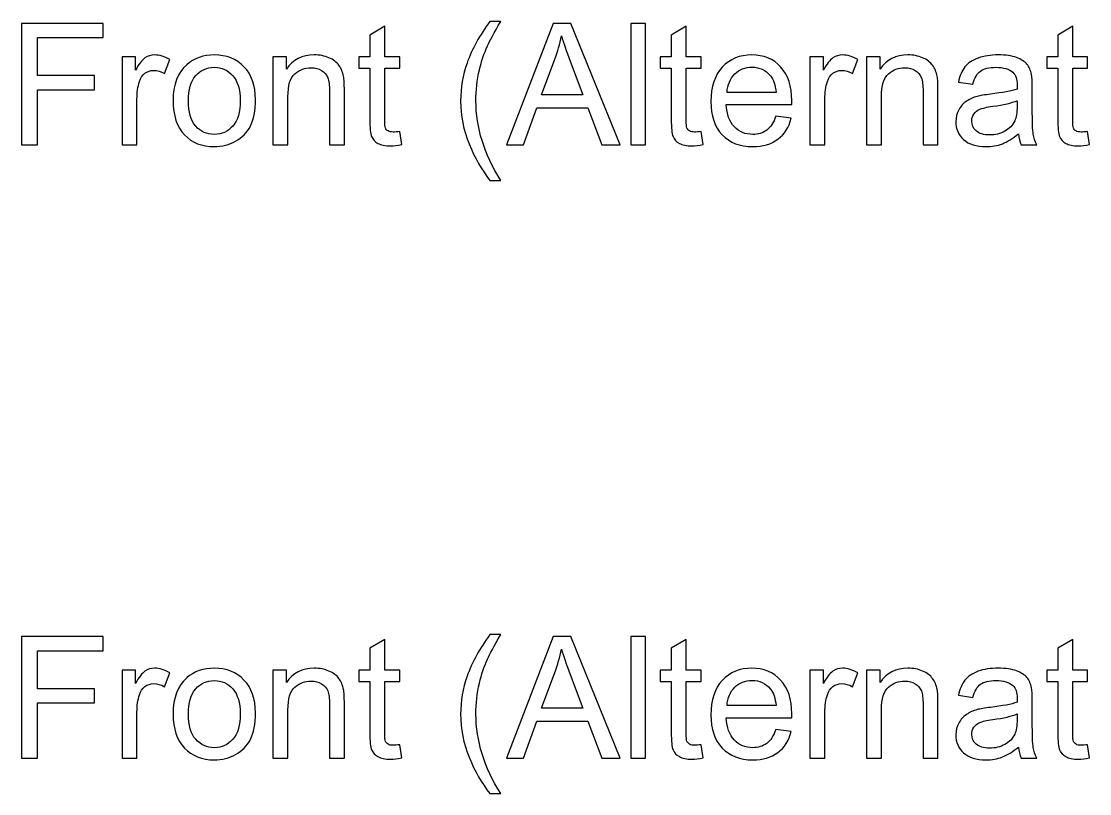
# Model space of a CAD drawing. Header units: millimetres. Extents: x 161 to 1941, y -2211 to 166.
# Drawn here: x 591.6 to 751.6, y -157.1 to -41.4 of the extents above; entities that cross this region are included whole.
import ezdxf

# ---------------------------------------------------------------- set-up
doc = ezdxf.new("R2010")
doc.units = ezdxf.units.MM
doc.header["$MEASUREMENT"] = 0
doc.layers.add('Layer 1', color=7, linetype='Continuous')

msp = doc.modelspace()

# ---------------------------------------------------------------- linework, layer by layer
at = {"layer": 'Layer 1', "color": 250}
for points, knots in [([(661.7965, -65.25), (660.5688, -63.6964), (659.5274, -61.8803), (658.6765, -59.7975), (657.8256, -57.7147), (657.4023, -55.5557), (657.4023, -53.3247), (657.4023, -51.3562), (657.7198, -49.4724), (658.3548, -47.6732), (659.0999, -45.5819), (660.2471, -43.4991), (661.7965, -41.4248), (661.7965, -41.4248), (663.3967, -41.4248), (663.3967, -41.4248), (662.3976, -43.1435), (661.733, -44.3712), (661.4113, -45.1078), (660.9075, -46.2466), (660.5096, -47.4361), (660.2217, -48.6765), (659.8661, -50.2217), (659.6883, -51.7753), (659.6883, -53.3374), (659.6883, -57.3125), (660.9244, -61.2834), (663.3967, -65.25), (663.3967, -65.25), (661.7965, -65.25), (661.7965, -65.25)], [0, 0, 0, 0, 0.1, 0.1, 0.1, 0.2, 0.2, 0.2, 0.3, 0.3, 0.3, 0.4, 0.4, 0.4, 0.5, 0.5, 0.5, 0.6, 0.6, 0.6, 0.7, 0.7, 0.7, 0.8, 0.8, 0.8, 0.9, 0.9, 0.9, 1, 1, 1, 1]), ([(591.5951, -59.916), (591.5951, -59.916), (591.5951, -41.7296), (591.5951, -41.7296), (591.5951, -41.7296), (603.8633, -41.7296), (603.8633, -41.7296), (603.8633, -41.7296), (603.8633, -43.8632), (603.8633, -43.8632), (603.8633, -43.8632), (594.0081, -43.8632), (594.0081, -43.8632), (594.0081, -43.8632), (594.0081, -49.5274), (594.0081, -49.5274), (594.0081, -49.5274), (602.5425, -49.5274), (602.5425, -49.5274), (602.5425, -49.5274), (602.5425, -51.661), (602.5425, -51.661), (602.5425, -51.661), (594.0081, -51.661), (594.0081, -51.661), (594.0081, -51.661), (594.0081, -59.916), (594.0081, -59.916), (594.0081, -59.916), (591.5951, -59.916), (591.5951, -59.916)], [0, 0, 0, 0, 0.1, 0.1, 0.1, 0.2, 0.2, 0.2, 0.3, 0.3, 0.3, 0.4, 0.4, 0.4, 0.5, 0.5, 0.5, 0.6, 0.6, 0.6, 0.7, 0.7, 0.7, 0.8, 0.8, 0.8, 0.9, 0.9, 0.9, 1, 1, 1, 1]), ([(648.2667, -57.9221), (648.2667, -57.9221), (648.5715, -59.8948), (648.5715, -59.8948), (647.945, -60.0261), (647.3819, -60.0938), (646.8909, -60.0938), (646.0823, -60.0938), (645.4558, -59.9668), (645.007, -59.7086), (644.5625, -59.4503), (644.2493, -59.1159), (644.0672, -58.6968), (643.8852, -58.2777), (643.7963, -57.3972), (643.7963, -56.0552), (643.7963, -56.0552), (643.7963, -48.4606), (643.7963, -48.4606), (643.7963, -48.4606), (642.1453, -48.4606), (642.1453, -48.4606), (642.1453, -48.4606), (642.1453, -46.7334), (642.1453, -46.7334), (642.1453, -46.7334), (643.7963, -46.7334), (643.7963, -46.7334), (643.7963, -46.7334), (643.7963, -43.4737), (643.7963, -43.4737), (643.7963, -43.4737), (646.0315, -42.1318), (646.0315, -42.1318), (646.0315, -42.1318), (646.0315, -46.7334), (646.0315, -46.7334), (646.0315, -46.7334), (648.2667, -46.7334), (648.2667, -46.7334), (648.2667, -46.7334), (648.2667, -48.4606), (648.2667, -48.4606), (648.2667, -48.4606), (646.0315, -48.4606), (646.0315, -48.4606), (646.0315, -48.4606), (646.0315, -56.1822), (646.0315, -56.1822), (646.0315, -56.8214), (646.0696, -57.2321), (646.15, -57.4141), (646.2262, -57.5961), (646.3532, -57.7401), (646.531, -57.8501), (646.7088, -57.956), (646.9628, -58.011), (647.293, -58.011), (647.5386, -58.011), (647.8645, -57.9814), (648.2667, -57.9221)], [0, 0, 0, 0, 0.05, 0.05, 0.05, 0.1, 0.1, 0.1, 0.15, 0.15, 0.15, 0.2, 0.2, 0.2, 0.25, 0.25, 0.25, 0.3, 0.3, 0.3, 0.35, 0.35, 0.35, 0.4, 0.4, 0.4, 0.45, 0.45, 0.45, 0.5, 0.5, 0.5, 0.55, 0.55, 0.55, 0.6, 0.6, 0.6, 0.65, 0.65, 0.65, 0.7, 0.7, 0.7, 0.75, 0.75, 0.75, 0.8, 0.8, 0.8, 0.85, 0.85, 0.85, 0.9, 0.9, 0.9, 0.95, 0.95, 0.95, 1, 1, 1, 1]), ([(664.273, -59.916), (664.273, -59.916), (671.2495, -41.7296), (671.2495, -41.7296), (671.2495, -41.7296), (673.8954, -41.7296), (673.8954, -41.7296), (673.8954, -41.7296), (681.3037, -59.916), (681.3037, -59.916), (681.3037, -59.916), (678.5605, -59.916), (678.5605, -59.916), (678.5605, -59.916), (676.4565, -54.4042), (676.4565, -54.4042), (676.4565, -54.4042), (668.7984, -54.4042), (668.7984, -54.4042), (668.7984, -54.4042), (666.8257, -59.916), (666.8257, -59.916), (666.8257, -59.916), (664.273, -59.916), (664.273, -59.916)], [0, 0, 0, 0, 0.125, 0.125, 0.125, 0.25, 0.25, 0.25, 0.375, 0.375, 0.375, 0.5, 0.5, 0.5, 0.625, 0.625, 0.625, 0.75, 0.75, 0.75, 0.875, 0.875, 0.875, 1, 1, 1, 1]), ([(682.8785, -59.916), (682.8785, -59.916), (682.8785, -41.7296), (682.8785, -41.7296), (682.8785, -41.7296), (685.1137, -41.7296), (685.1137, -41.7296), (685.1137, -41.7296), (685.1137, -59.916), (685.1137, -59.916), (685.1137, -59.916), (682.8785, -59.916), (682.8785, -59.916)], [0, 0, 0, 0, 0.25, 0.25, 0.25, 0.5, 0.5, 0.5, 0.75, 0.75, 0.75, 1, 1, 1, 1]), ([(693.4237, -57.9221), (693.4237, -57.9221), (693.7285, -59.8948), (693.7285, -59.8948), (693.102, -60.0261), (692.5389, -60.0938), (692.0479, -60.0938), (691.2393, -60.0938), (690.6128, -59.9668), (690.164, -59.7086), (689.7195, -59.4503), (689.4063, -59.1159), (689.2242, -58.6968), (689.0422, -58.2777), (688.9533, -57.3972), (688.9533, -56.0552), (688.9533, -56.0552), (688.9533, -48.4606), (688.9533, -48.4606), (688.9533, -48.4606), (687.3023, -48.4606), (687.3023, -48.4606), (687.3023, -48.4606), (687.3023, -46.7334), (687.3023, -46.7334), (687.3023, -46.7334), (688.9533, -46.7334), (688.9533, -46.7334), (688.9533, -46.7334), (688.9533, -43.4737), (688.9533, -43.4737), (688.9533, -43.4737), (691.1885, -42.1318), (691.1885, -42.1318), (691.1885, -42.1318), (691.1885, -46.7334), (691.1885, -46.7334), (691.1885, -46.7334), (693.4237, -46.7334), (693.4237, -46.7334), (693.4237, -46.7334), (693.4237, -48.4606), (693.4237, -48.4606), (693.4237, -48.4606), (691.1885, -48.4606), (691.1885, -48.4606), (691.1885, -48.4606), (691.1885, -56.1822), (691.1885, -56.1822), (691.1885, -56.8214), (691.2266, -57.2321), (691.307, -57.4141), (691.3832, -57.5961), (691.5102, -57.7401), (691.688, -57.8501), (691.8658, -57.956), (692.1198, -58.011), (692.45, -58.011), (692.6956, -58.011), (693.0215, -57.9814), (693.4237, -57.9221)], [0, 0, 0, 0, 0.05, 0.05, 0.05, 0.1, 0.1, 0.1, 0.15, 0.15, 0.15, 0.2, 0.2, 0.2, 0.25, 0.25, 0.25, 0.3, 0.3, 0.3, 0.35, 0.35, 0.35, 0.4, 0.4, 0.4, 0.45, 0.45, 0.45, 0.5, 0.5, 0.5, 0.55, 0.55, 0.55, 0.6, 0.6, 0.6, 0.65, 0.65, 0.65, 0.7, 0.7, 0.7, 0.75, 0.75, 0.75, 0.8, 0.8, 0.8, 0.85, 0.85, 0.85, 0.9, 0.9, 0.9, 0.95, 0.95, 0.95, 1, 1, 1, 1]), ([(751.3187, -57.9221), (751.3187, -57.9221), (751.6235, -59.8948), (751.6235, -59.8948), (750.997, -60.0261), (750.4339, -60.0938), (749.9429, -60.0938), (749.1343, -60.0938), (748.5078, -59.9668), (748.059, -59.7086), (747.6145, -59.4503), (747.3013, -59.1159), (747.1192, -58.6968), (746.9372, -58.2777), (746.8483, -57.3972), (746.8483, -56.0552), (746.8483, -56.0552), (746.8483, -48.4606), (746.8483, -48.4606), (746.8483, -48.4606), (745.1973, -48.4606), (745.1973, -48.4606), (745.1973, -48.4606), (745.1973, -46.7334), (745.1973, -46.7334), (745.1973, -46.7334), (746.8483, -46.7334), (746.8483, -46.7334), (746.8483, -46.7334), (746.8483, -43.4737), (746.8483, -43.4737), (746.8483, -43.4737), (749.0835, -42.1318), (749.0835, -42.1318), (749.0835, -42.1318), (749.0835, -46.7334), (749.0835, -46.7334), (749.0835, -46.7334), (751.3187, -46.7334), (751.3187, -46.7334), (751.3187, -46.7334), (751.3187, -48.4606), (751.3187, -48.4606), (751.3187, -48.4606), (749.0835, -48.4606), (749.0835, -48.4606), (749.0835, -48.4606), (749.0835, -56.1822), (749.0835, -56.1822), (749.0835, -56.8214), (749.1216, -57.2321), (749.202, -57.4141), (749.2782, -57.5961), (749.4052, -57.7401), (749.583, -57.8501), (749.7608, -57.956), (750.0148, -58.011), (750.345, -58.011), (750.5906, -58.011), (750.9165, -57.9814), (751.3187, -57.9221)], [0, 0, 0, 0, 0.05, 0.05, 0.05, 0.1, 0.1, 0.1, 0.15, 0.15, 0.15, 0.2, 0.2, 0.2, 0.25, 0.25, 0.25, 0.3, 0.3, 0.3, 0.35, 0.35, 0.35, 0.4, 0.4, 0.4, 0.45, 0.45, 0.45, 0.5, 0.5, 0.5, 0.55, 0.55, 0.55, 0.6, 0.6, 0.6, 0.65, 0.65, 0.65, 0.7, 0.7, 0.7, 0.75, 0.75, 0.75, 0.8, 0.8, 0.8, 0.85, 0.85, 0.85, 0.9, 0.9, 0.9, 0.95, 0.95, 0.95, 1, 1, 1, 1]), ([(669.5054, -52.4484), (669.5054, -52.4484), (675.703, -52.4484), (675.703, -52.4484), (675.703, -52.4484), (673.8065, -47.4065), (673.8065, -47.4065), (673.235, -45.874), (672.8032, -44.6083), (672.5026, -43.6092), (672.2528, -44.7945), (671.9184, -45.9587), (671.4993, -47.1102), (671.4993, -47.1102), (669.5054, -52.4484), (669.5054, -52.4484)], [0, 0, 0, 0, 0.2, 0.2, 0.2, 0.4, 0.4, 0.4, 0.6, 0.6, 0.6, 0.8, 0.8, 0.8, 1, 1, 1, 1]), ([(606.6785, -59.916), (606.6785, -59.916), (606.6785, -46.7334), (606.6785, -46.7334), (606.6785, -46.7334), (608.6851, -46.7334), (608.6851, -46.7334), (608.6851, -46.7334), (608.6851, -48.7527), (608.6851, -48.7527), (609.1973, -47.8171), (609.6715, -47.1991), (610.1075, -46.9027), (610.5435, -46.6022), (611.0219, -46.454), (611.5426, -46.454), (612.2961, -46.454), (613.0624, -46.6911), (613.8413, -47.161), (613.8413, -47.161), (613.0454, -49.2226), (613.0454, -49.2226), (612.5036, -48.9178), (611.9617, -48.7654), (611.4198, -48.7654), (610.933, -48.7654), (610.497, -48.9136), (610.1117, -49.2057), (609.7265, -49.4978), (609.4513, -49.9042), (609.2862, -50.4249), (609.0365, -51.2165), (608.9137, -52.0843), (608.9137, -53.0284), (608.9137, -53.0284), (608.9137, -59.916), (608.9137, -59.916), (608.9137, -59.916), (606.6785, -59.916), (606.6785, -59.916)], [0, 0, 0, 0, 0.07692308, 0.07692308, 0.07692308, 0.15384615, 0.15384615, 0.15384615, 0.23076923, 0.23076923, 0.23076923, 0.30769231, 0.30769231, 0.30769231, 0.38461538, 0.38461538, 0.38461538, 0.46153846, 0.46153846, 0.46153846, 0.53846154, 0.53846154, 0.53846154, 0.61538462, 0.61538462, 0.61538462, 0.69230769, 0.69230769, 0.69230769, 0.76923077, 0.76923077, 0.76923077, 0.84615385, 0.84615385, 0.84615385, 0.92307692, 0.92307692, 0.92307692, 1, 1, 1, 1]), ([(614.3239, -53.3247), (614.3239, -50.8905), (615.0012, -49.0871), (616.3601, -47.9145), (617.4904, -46.9408), (618.8747, -46.454), (620.5046, -46.454), (622.3122, -46.454), (623.7939, -47.0467), (624.9453, -48.232), (626.0926, -49.4131), (626.6683, -51.0514), (626.6683, -53.1384), (626.6683, -54.8318), (626.4143, -56.161), (625.9063, -57.1305), (625.3983, -58.0999), (624.6575, -58.8534), (623.6838, -59.3911), (622.7144, -59.9287), (621.6518, -60.1954), (620.5046, -60.1954), (618.6588, -60.1954), (617.1687, -59.607), (616.0299, -58.4259), (614.8912, -57.2448), (614.3239, -55.543), (614.3239, -53.3247)], [0, 0, 0, 0, 0.11111111, 0.11111111, 0.11111111, 0.22222222, 0.22222222, 0.22222222, 0.33333333, 0.33333333, 0.33333333, 0.44444444, 0.44444444, 0.44444444, 0.55555556, 0.55555556, 0.55555556, 0.66666667, 0.66666667, 0.66666667, 0.77777778, 0.77777778, 0.77777778, 0.88888889, 0.88888889, 0.88888889, 1, 1, 1, 1]), ([(629.2887, -59.916), (629.2887, -59.916), (629.2887, -46.7334), (629.2887, -46.7334), (629.2887, -46.7334), (631.2953, -46.7334), (631.2953, -46.7334), (631.2953, -46.7334), (631.2953, -48.6045), (631.2953, -48.6045), (632.2605, -47.1694), (633.6575, -46.454), (635.4821, -46.454), (636.2779, -46.454), (637.0061, -46.5979), (637.6707, -46.8816), (638.3353, -47.1652), (638.8349, -47.542), (639.1651, -48.0034), (639.4953, -48.4648), (639.7281, -49.0152), (639.8593, -49.6502), (639.9398, -50.065), (639.9821, -50.7889), (639.9821, -51.8219), (639.9821, -51.8219), (639.9821, -59.916), (639.9821, -59.916), (639.9821, -59.916), (637.7469, -59.916), (637.7469, -59.916), (637.7469, -59.916), (637.7469, -51.9065), (637.7469, -51.9065), (637.7469, -50.9964), (637.6622, -50.3148), (637.4887, -49.8661), (637.3151, -49.4173), (637.0061, -49.0575), (636.5658, -48.7866), (636.1255, -48.5199), (635.6048, -48.3844), (635.0122, -48.3844), (634.0639, -48.3844), (633.2469, -48.685), (632.5568, -49.2903), (631.8668, -49.8915), (631.5239, -51.0387), (631.5239, -52.7236), (631.5239, -52.7236), (631.5239, -59.916), (631.5239, -59.916), (631.5239, -59.916), (629.2887, -59.916), (629.2887, -59.916)], [0, 0, 0, 0, 0.05555556, 0.05555556, 0.05555556, 0.11111111, 0.11111111, 0.11111111, 0.16666667, 0.16666667, 0.16666667, 0.22222222, 0.22222222, 0.22222222, 0.27777778, 0.27777778, 0.27777778, 0.33333333, 0.33333333, 0.33333333, 0.38888889, 0.38888889, 0.38888889, 0.44444444, 0.44444444, 0.44444444, 0.5, 0.5, 0.5, 0.55555556, 0.55555556, 0.55555556, 0.61111111, 0.61111111, 0.61111111, 0.66666667, 0.66666667, 0.66666667, 0.72222222, 0.72222222, 0.72222222, 0.77777778, 0.77777778, 0.77777778, 0.83333333, 0.83333333, 0.83333333, 0.88888889, 0.88888889, 0.88888889, 0.94444444, 0.94444444, 0.94444444, 1, 1, 1, 1]), ([(704.6209, -55.6488), (704.6209, -55.6488), (706.9323, -55.9536), (706.9323, -55.9536), (706.5725, -57.2956), (705.8994, -58.3412), (704.9172, -59.082), (703.9351, -59.8229), (702.682, -60.1954), (701.1538, -60.1954), (699.2319, -60.1954), (697.7079, -59.6027), (696.5818, -58.4174), (695.4557, -57.2363), (694.8927, -55.5726), (694.8927, -53.4348), (694.8927, -51.225), (695.46, -49.5062), (696.5987, -48.287), (697.7375, -47.0636), (699.2149, -46.454), (701.031, -46.454), (702.7879, -46.454), (704.223, -47.0509), (705.3363, -48.2489), (706.4497, -49.447), (707.0085, -51.1318), (707.0085, -53.3035), (707.0085, -53.4348), (707.0043, -53.6337), (706.9958, -53.8962), (706.9958, -53.8962), (697.1787, -53.8962), (697.1787, -53.8962), (697.2634, -55.3398), (697.6698, -56.4489), (698.4064, -57.2151), (699.1387, -57.9814), (700.0574, -58.3666), (701.1538, -58.3666), (701.9708, -58.3666), (702.6693, -58.1507), (703.2451, -57.7189), (703.825, -57.2871), (704.2822, -56.5971), (704.6209, -55.6488)], [0, 0, 0, 0, 0.06666667, 0.06666667, 0.06666667, 0.13333333, 0.13333333, 0.13333333, 0.2, 0.2, 0.2, 0.26666667, 0.26666667, 0.26666667, 0.33333333, 0.33333333, 0.33333333, 0.4, 0.4, 0.4, 0.46666667, 0.46666667, 0.46666667, 0.53333333, 0.53333333, 0.53333333, 0.6, 0.6, 0.6, 0.66666667, 0.66666667, 0.66666667, 0.73333333, 0.73333333, 0.73333333, 0.8, 0.8, 0.8, 0.86666667, 0.86666667, 0.86666667, 0.93333333, 0.93333333, 0.93333333, 1, 1, 1, 1]), ([(709.7305, -59.916), (709.7305, -59.916), (709.7305, -46.7334), (709.7305, -46.7334), (709.7305, -46.7334), (711.7371, -46.7334), (711.7371, -46.7334), (711.7371, -46.7334), (711.7371, -48.7527), (711.7371, -48.7527), (712.2493, -47.8171), (712.7235, -47.1991), (713.1595, -46.9027), (713.5955, -46.6022), (714.0739, -46.454), (714.5946, -46.454), (715.3481, -46.454), (716.1144, -46.6911), (716.8933, -47.161), (716.8933, -47.161), (716.0974, -49.2226), (716.0974, -49.2226), (715.5556, -48.9178), (715.0137, -48.7654), (714.4718, -48.7654), (713.985, -48.7654), (713.549, -48.9136), (713.1637, -49.2057), (712.7785, -49.4978), (712.5033, -49.9042), (712.3382, -50.4249), (712.0885, -51.2165), (711.9657, -52.0843), (711.9657, -53.0284), (711.9657, -53.0284), (711.9657, -59.916), (711.9657, -59.916), (711.9657, -59.916), (709.7305, -59.916), (709.7305, -59.916)], [0, 0, 0, 0, 0.07692308, 0.07692308, 0.07692308, 0.15384615, 0.15384615, 0.15384615, 0.23076923, 0.23076923, 0.23076923, 0.30769231, 0.30769231, 0.30769231, 0.38461538, 0.38461538, 0.38461538, 0.46153846, 0.46153846, 0.46153846, 0.53846154, 0.53846154, 0.53846154, 0.61538462, 0.61538462, 0.61538462, 0.69230769, 0.69230769, 0.69230769, 0.76923077, 0.76923077, 0.76923077, 0.84615385, 0.84615385, 0.84615385, 0.92307692, 0.92307692, 0.92307692, 1, 1, 1, 1]), ([(718.2141, -59.916), (718.2141, -59.916), (718.2141, -46.7334), (718.2141, -46.7334), (718.2141, -46.7334), (720.2207, -46.7334), (720.2207, -46.7334), (720.2207, -46.7334), (720.2207, -48.6045), (720.2207, -48.6045), (721.1859, -47.1694), (722.5829, -46.454), (724.4075, -46.454), (725.2033, -46.454), (725.9315, -46.5979), (726.5961, -46.8816), (727.2607, -47.1652), (727.7603, -47.542), (728.0905, -48.0034), (728.4207, -48.4648), (728.6535, -49.0152), (728.7847, -49.6502), (728.8652, -50.065), (728.9075, -50.7889), (728.9075, -51.8219), (728.9075, -51.8219), (728.9075, -59.916), (728.9075, -59.916), (728.9075, -59.916), (726.6723, -59.916), (726.6723, -59.916), (726.6723, -59.916), (726.6723, -51.9065), (726.6723, -51.9065), (726.6723, -50.9964), (726.5876, -50.3148), (726.4141, -49.8661), (726.2405, -49.4173), (725.9315, -49.0575), (725.4912, -48.7866), (725.0509, -48.5199), (724.5302, -48.3844), (723.9376, -48.3844), (722.9893, -48.3844), (722.1723, -48.685), (721.4822, -49.2903), (720.7922, -49.8915), (720.4493, -51.0387), (720.4493, -52.7236), (720.4493, -52.7236), (720.4493, -59.916), (720.4493, -59.916), (720.4493, -59.916), (718.2141, -59.916), (718.2141, -59.916)], [0, 0, 0, 0, 0.05555556, 0.05555556, 0.05555556, 0.11111111, 0.11111111, 0.11111111, 0.16666667, 0.16666667, 0.16666667, 0.22222222, 0.22222222, 0.22222222, 0.27777778, 0.27777778, 0.27777778, 0.33333333, 0.33333333, 0.33333333, 0.38888889, 0.38888889, 0.38888889, 0.44444444, 0.44444444, 0.44444444, 0.5, 0.5, 0.5, 0.55555556, 0.55555556, 0.55555556, 0.61111111, 0.61111111, 0.61111111, 0.66666667, 0.66666667, 0.66666667, 0.72222222, 0.72222222, 0.72222222, 0.77777778, 0.77777778, 0.77777778, 0.83333333, 0.83333333, 0.83333333, 0.88888889, 0.88888889, 0.88888889, 0.94444444, 0.94444444, 0.94444444, 1, 1, 1, 1]), ([(740.9513, -58.265), (740.1216, -58.972), (739.3215, -59.4673), (738.5552, -59.7594), (737.789, -60.0515), (736.9677, -60.1954), (736.0872, -60.1954), (734.6394, -60.1954), (733.526, -59.844), (732.7471, -59.1371), (731.9682, -58.4343), (731.5787, -57.5326), (731.5787, -56.4362), (731.5787, -55.7927), (731.7269, -55.2043), (732.019, -54.6709), (732.3153, -54.1375), (732.7005, -53.7142), (733.1747, -53.3924), (733.653, -53.0707), (734.1864, -52.8252), (734.7833, -52.6601), (735.2236, -52.5458), (735.8882, -52.4357), (736.773, -52.3256), (738.5764, -52.114), (739.9099, -51.8557), (740.7608, -51.5594), (740.7693, -51.2546), (740.7735, -51.0599), (740.7735, -50.9794), (740.7735, -50.0735), (740.5618, -49.4343), (740.1385, -49.0617), (739.567, -48.558), (738.7161, -48.3082), (737.59, -48.3082), (736.5359, -48.3082), (735.757, -48.4945), (735.2575, -48.8628), (734.7537, -49.2311), (734.3854, -49.883), (734.1441, -50.8228), (734.1441, -50.8228), (731.9597, -50.518), (731.9597, -50.518), (732.1587, -49.5824), (732.4846, -48.8247), (732.9418, -48.2489), (733.399, -47.6732), (734.0594, -47.2329), (734.923, -46.9197), (735.7824, -46.6106), (736.7857, -46.454), (737.9202, -46.454), (739.0463, -46.454), (739.9649, -46.5852), (740.6719, -46.8519), (741.3746, -47.1186), (741.8953, -47.4488), (742.2255, -47.851), (742.5557, -48.2532), (742.7886, -48.7612), (742.924, -49.375), (742.996, -49.756), (743.0341, -50.4418), (743.0341, -51.4282), (743.0341, -51.4282), (743.0341, -54.3915), (743.0341, -54.3915), (743.0341, -56.4616), (743.0807, -57.7697), (743.1738, -58.3243), (743.2627, -58.8788), (743.449, -59.408), (743.7199, -59.916), (743.7199, -59.916), (741.3831, -59.916), (741.3831, -59.916), (741.1587, -59.4461), (741.0148, -58.8958), (740.9513, -58.265)], [0, 0, 0, 0, 0.03703704, 0.03703704, 0.03703704, 0.07407407, 0.07407407, 0.07407407, 0.11111111, 0.11111111, 0.11111111, 0.14814815, 0.14814815, 0.14814815, 0.18518519, 0.18518519, 0.18518519, 0.22222222, 0.22222222, 0.22222222, 0.25925926, 0.25925926, 0.25925926, 0.2962963, 0.2962963, 0.2962963, 0.33333333, 0.33333333, 0.33333333, 0.37037037, 0.37037037, 0.37037037, 0.40740741, 0.40740741, 0.40740741, 0.44444444, 0.44444444, 0.44444444, 0.48148148, 0.48148148, 0.48148148, 0.51851852, 0.51851852, 0.51851852, 0.55555556, 0.55555556, 0.55555556, 0.59259259, 0.59259259, 0.59259259, 0.62962963, 0.62962963, 0.62962963, 0.66666667, 0.66666667, 0.66666667, 0.7037037, 0.7037037, 0.7037037, 0.74074074, 0.74074074, 0.74074074, 0.77777778, 0.77777778, 0.77777778, 0.81481481, 0.81481481, 0.81481481, 0.85185185, 0.85185185, 0.85185185, 0.88888889, 0.88888889, 0.88888889, 0.92592593, 0.92592593, 0.92592593, 0.96296296, 0.96296296, 0.96296296, 1, 1, 1, 1]), ([(616.6099, -53.3289), (616.6099, -55.0138), (616.9782, -56.2753), (617.7148, -57.1093), (618.4556, -57.9475), (619.3827, -58.3666), (620.5046, -58.3666), (621.6137, -58.3666), (622.5366, -57.9475), (623.2774, -57.1051), (624.014, -56.2626), (624.3823, -54.9799), (624.3823, -53.257), (624.3823, -51.6314), (624.0098, -50.3995), (623.2689, -49.5655), (622.5281, -48.7273), (621.6052, -48.3082), (620.5046, -48.3082), (619.3827, -48.3082), (618.4556, -48.7231), (617.7148, -49.557), (616.9782, -50.391), (616.6099, -51.6483), (616.6099, -53.3289)], [0, 0, 0, 0, 0.125, 0.125, 0.125, 0.25, 0.25, 0.25, 0.375, 0.375, 0.375, 0.5, 0.5, 0.5, 0.625, 0.625, 0.625, 0.75, 0.75, 0.75, 0.875, 0.875, 0.875, 1, 1, 1, 1]), ([(697.3057, -52.0674), (697.3057, -52.0674), (704.6463, -52.0674), (704.6463, -52.0674), (704.5489, -50.9583), (704.2653, -50.1285), (703.8039, -49.574), (703.0969, -48.7146), (702.174, -48.2828), (701.0437, -48.2828), (700.0193, -48.2828), (699.1599, -48.6257), (698.4614, -49.3115), (697.7671, -49.9973), (697.3819, -50.9159), (697.3057, -52.0674)], [0, 0, 0, 0, 0.2, 0.2, 0.2, 0.4, 0.4, 0.4, 0.6, 0.6, 0.6, 0.8, 0.8, 0.8, 1, 1, 1, 1]), ([(740.7735, -53.312), (739.9607, -53.6422), (738.7415, -53.9216), (737.1159, -54.1502), (736.193, -54.2814), (735.5411, -54.4296), (735.1601, -54.5947), (734.7791, -54.7598), (734.487, -55.0011), (734.2796, -55.3144), (734.0721, -55.6319), (733.9663, -55.9832), (733.9663, -56.3727), (733.9663, -56.9611), (734.1907, -57.4564), (734.6436, -57.8501), (735.0966, -58.2438), (735.757, -58.4428), (736.6248, -58.4428), (737.4842, -58.4428), (738.2504, -58.2565), (738.9235, -57.8798), (739.5924, -57.5072), (740.0877, -56.995), (740.401, -56.3473), (740.6423, -55.8435), (740.7608, -55.1027), (740.7608, -54.1248), (740.7608, -54.1248), (740.7735, -53.312), (740.7735, -53.312)], [0, 0, 0, 0, 0.1, 0.1, 0.1, 0.2, 0.2, 0.2, 0.3, 0.3, 0.3, 0.4, 0.4, 0.4, 0.5, 0.5, 0.5, 0.6, 0.6, 0.6, 0.7, 0.7, 0.7, 0.8, 0.8, 0.8, 0.9, 0.9, 0.9, 1, 1, 1, 1]), ([(591.5951, -151.801), (591.5951, -151.801), (591.5951, -133.6146), (591.5951, -133.6146), (591.5951, -133.6146), (603.8633, -133.6146), (603.8633, -133.6146), (603.8633, -133.6146), (603.8633, -135.7482), (603.8633, -135.7482), (603.8633, -135.7482), (594.0081, -135.7482), (594.0081, -135.7482), (594.0081, -135.7482), (594.0081, -141.4124), (594.0081, -141.4124), (594.0081, -141.4124), (602.5425, -141.4124), (602.5425, -141.4124), (602.5425, -141.4124), (602.5425, -143.546), (602.5425, -143.546), (602.5425, -143.546), (594.0081, -143.546), (594.0081, -143.546), (594.0081, -143.546), (594.0081, -151.801), (594.0081, -151.801), (594.0081, -151.801), (591.5951, -151.801), (591.5951, -151.801)], [0, 0, 0, 0, 0.1, 0.1, 0.1, 0.2, 0.2, 0.2, 0.3, 0.3, 0.3, 0.4, 0.4, 0.4, 0.5, 0.5, 0.5, 0.6, 0.6, 0.6, 0.7, 0.7, 0.7, 0.8, 0.8, 0.8, 0.9, 0.9, 0.9, 1, 1, 1, 1]), ([(648.2667, -149.8071), (648.2667, -149.8071), (648.5715, -151.7798), (648.5715, -151.7798), (647.945, -151.9111), (647.3819, -151.9788), (646.8909, -151.9788), (646.0823, -151.9788), (645.4558, -151.8518), (645.007, -151.5936), (644.5625, -151.3353), (644.2493, -151.0009), (644.0672, -150.5818), (643.8852, -150.1627), (643.7963, -149.2822), (643.7963, -147.9402), (643.7963, -147.9402), (643.7963, -140.3456), (643.7963, -140.3456), (643.7963, -140.3456), (642.1453, -140.3456), (642.1453, -140.3456), (642.1453, -140.3456), (642.1453, -138.6184), (642.1453, -138.6184), (642.1453, -138.6184), (643.7963, -138.6184), (643.7963, -138.6184), (643.7963, -138.6184), (643.7963, -135.3587), (643.7963, -135.3587), (643.7963, -135.3587), (646.0315, -134.0168), (646.0315, -134.0168), (646.0315, -134.0168), (646.0315, -138.6184), (646.0315, -138.6184), (646.0315, -138.6184), (648.2667, -138.6184), (648.2667, -138.6184), (648.2667, -138.6184), (648.2667, -140.3456), (648.2667, -140.3456), (648.2667, -140.3456), (646.0315, -140.3456), (646.0315, -140.3456), (646.0315, -140.3456), (646.0315, -148.0672), (646.0315, -148.0672), (646.0315, -148.7064), (646.0696, -149.1171), (646.15, -149.2991), (646.2262, -149.4811), (646.3532, -149.6251), (646.531, -149.7351), (646.7088, -149.841), (646.9628, -149.896), (647.293, -149.896), (647.5386, -149.896), (647.8645, -149.8664), (648.2667, -149.8071)], [0, 0, 0, 0, 0.05, 0.05, 0.05, 0.1, 0.1, 0.1, 0.15, 0.15, 0.15, 0.2, 0.2, 0.2, 0.25, 0.25, 0.25, 0.3, 0.3, 0.3, 0.35, 0.35, 0.35, 0.4, 0.4, 0.4, 0.45, 0.45, 0.45, 0.5, 0.5, 0.5, 0.55, 0.55, 0.55, 0.6, 0.6, 0.6, 0.65, 0.65, 0.65, 0.7, 0.7, 0.7, 0.75, 0.75, 0.75, 0.8, 0.8, 0.8, 0.85, 0.85, 0.85, 0.9, 0.9, 0.9, 0.95, 0.95, 0.95, 1, 1, 1, 1]), ([(661.7965, -157.135), (660.5688, -155.5814), (659.5274, -153.7653), (658.6765, -151.6825), (657.8256, -149.5997), (657.4023, -147.4407), (657.4023, -145.2097), (657.4023, -143.2412), (657.7198, -141.3574), (658.3548, -139.5582), (659.0999, -137.4669), (660.2471, -135.3841), (661.7965, -133.3098), (661.7965, -133.3098), (663.3967, -133.3098), (663.3967, -133.3098), (662.3976, -135.0285), (661.733, -136.2562), (661.4113, -136.9928), (660.9075, -138.1316), (660.5096, -139.3211), (660.2217, -140.5615), (659.8661, -142.1067), (659.6883, -143.6603), (659.6883, -145.2224), (659.6883, -149.1975), (660.9244, -153.1684), (663.3967, -157.135), (663.3967, -157.135), (661.7965, -157.135), (661.7965, -157.135)], [0, 0, 0, 0, 0.1, 0.1, 0.1, 0.2, 0.2, 0.2, 0.3, 0.3, 0.3, 0.4, 0.4, 0.4, 0.5, 0.5, 0.5, 0.6, 0.6, 0.6, 0.7, 0.7, 0.7, 0.8, 0.8, 0.8, 0.9, 0.9, 0.9, 1, 1, 1, 1]), ([(664.273, -151.801), (664.273, -151.801), (671.2495, -133.6146), (671.2495, -133.6146), (671.2495, -133.6146), (673.8954, -133.6146), (673.8954, -133.6146), (673.8954, -133.6146), (681.3037, -151.801), (681.3037, -151.801), (681.3037, -151.801), (678.5605, -151.801), (678.5605, -151.801), (678.5605, -151.801), (676.4565, -146.2892), (676.4565, -146.2892), (676.4565, -146.2892), (668.7984, -146.2892), (668.7984, -146.2892), (668.7984, -146.2892), (666.8257, -151.801), (666.8257, -151.801), (666.8257, -151.801), (664.273, -151.801), (664.273, -151.801)], [0, 0, 0, 0, 0.125, 0.125, 0.125, 0.25, 0.25, 0.25, 0.375, 0.375, 0.375, 0.5, 0.5, 0.5, 0.625, 0.625, 0.625, 0.75, 0.75, 0.75, 0.875, 0.875, 0.875, 1, 1, 1, 1]), ([(682.8785, -151.801), (682.8785, -151.801), (682.8785, -133.6146), (682.8785, -133.6146), (682.8785, -133.6146), (685.1137, -133.6146), (685.1137, -133.6146), (685.1137, -133.6146), (685.1137, -151.801), (685.1137, -151.801), (685.1137, -151.801), (682.8785, -151.801), (682.8785, -151.801)], [0, 0, 0, 0, 0.25, 0.25, 0.25, 0.5, 0.5, 0.5, 0.75, 0.75, 0.75, 1, 1, 1, 1]), ([(693.4237, -149.8071), (693.4237, -149.8071), (693.7285, -151.7798), (693.7285, -151.7798), (693.102, -151.9111), (692.5389, -151.9788), (692.0479, -151.9788), (691.2393, -151.9788), (690.6128, -151.8518), (690.164, -151.5936), (689.7195, -151.3353), (689.4063, -151.0009), (689.2242, -150.5818), (689.0422, -150.1627), (688.9533, -149.2822), (688.9533, -147.9402), (688.9533, -147.9402), (688.9533, -140.3456), (688.9533, -140.3456), (688.9533, -140.3456), (687.3023, -140.3456), (687.3023, -140.3456), (687.3023, -140.3456), (687.3023, -138.6184), (687.3023, -138.6184), (687.3023, -138.6184), (688.9533, -138.6184), (688.9533, -138.6184), (688.9533, -138.6184), (688.9533, -135.3587), (688.9533, -135.3587), (688.9533, -135.3587), (691.1885, -134.0168), (691.1885, -134.0168), (691.1885, -134.0168), (691.1885, -138.6184), (691.1885, -138.6184), (691.1885, -138.6184), (693.4237, -138.6184), (693.4237, -138.6184), (693.4237, -138.6184), (693.4237, -140.3456), (693.4237, -140.3456), (693.4237, -140.3456), (691.1885, -140.3456), (691.1885, -140.3456), (691.1885, -140.3456), (691.1885, -148.0672), (691.1885, -148.0672), (691.1885, -148.7064), (691.2266, -149.1171), (691.307, -149.2991), (691.3832, -149.4811), (691.5102, -149.6251), (691.688, -149.7351), (691.8658, -149.841), (692.1198, -149.896), (692.45, -149.896), (692.6956, -149.896), (693.0215, -149.8664), (693.4237, -149.8071)], [0, 0, 0, 0, 0.05, 0.05, 0.05, 0.1, 0.1, 0.1, 0.15, 0.15, 0.15, 0.2, 0.2, 0.2, 0.25, 0.25, 0.25, 0.3, 0.3, 0.3, 0.35, 0.35, 0.35, 0.4, 0.4, 0.4, 0.45, 0.45, 0.45, 0.5, 0.5, 0.5, 0.55, 0.55, 0.55, 0.6, 0.6, 0.6, 0.65, 0.65, 0.65, 0.7, 0.7, 0.7, 0.75, 0.75, 0.75, 0.8, 0.8, 0.8, 0.85, 0.85, 0.85, 0.9, 0.9, 0.9, 0.95, 0.95, 0.95, 1, 1, 1, 1]), ([(751.3187, -149.8071), (751.3187, -149.8071), (751.6235, -151.7798), (751.6235, -151.7798), (750.997, -151.9111), (750.4339, -151.9788), (749.9429, -151.9788), (749.1343, -151.9788), (748.5078, -151.8518), (748.059, -151.5936), (747.6145, -151.3353), (747.3013, -151.0009), (747.1192, -150.5818), (746.9372, -150.1627), (746.8483, -149.2822), (746.8483, -147.9402), (746.8483, -147.9402), (746.8483, -140.3456), (746.8483, -140.3456), (746.8483, -140.3456), (745.1973, -140.3456), (745.1973, -140.3456), (745.1973, -140.3456), (745.1973, -138.6184), (745.1973, -138.6184), (745.1973, -138.6184), (746.8483, -138.6184), (746.8483, -138.6184), (746.8483, -138.6184), (746.8483, -135.3587), (746.8483, -135.3587), (746.8483, -135.3587), (749.0835, -134.0168), (749.0835, -134.0168), (749.0835, -134.0168), (749.0835, -138.6184), (749.0835, -138.6184), (749.0835, -138.6184), (751.3187, -138.6184), (751.3187, -138.6184), (751.3187, -138.6184), (751.3187, -140.3456), (751.3187, -140.3456), (751.3187, -140.3456), (749.0835, -140.3456), (749.0835, -140.3456), (749.0835, -140.3456), (749.0835, -148.0672), (749.0835, -148.0672), (749.0835, -148.7064), (749.1216, -149.1171), (749.202, -149.2991), (749.2782, -149.4811), (749.4052, -149.6251), (749.583, -149.7351), (749.7608, -149.841), (750.0148, -149.896), (750.345, -149.896), (750.5906, -149.896), (750.9165, -149.8664), (751.3187, -149.8071)], [0, 0, 0, 0, 0.05, 0.05, 0.05, 0.1, 0.1, 0.1, 0.15, 0.15, 0.15, 0.2, 0.2, 0.2, 0.25, 0.25, 0.25, 0.3, 0.3, 0.3, 0.35, 0.35, 0.35, 0.4, 0.4, 0.4, 0.45, 0.45, 0.45, 0.5, 0.5, 0.5, 0.55, 0.55, 0.55, 0.6, 0.6, 0.6, 0.65, 0.65, 0.65, 0.7, 0.7, 0.7, 0.75, 0.75, 0.75, 0.8, 0.8, 0.8, 0.85, 0.85, 0.85, 0.9, 0.9, 0.9, 0.95, 0.95, 0.95, 1, 1, 1, 1]), ([(669.5054, -144.3334), (669.5054, -144.3334), (675.703, -144.3334), (675.703, -144.3334), (675.703, -144.3334), (673.8065, -139.2915), (673.8065, -139.2915), (673.235, -137.759), (672.8032, -136.4933), (672.5026, -135.4942), (672.2528, -136.6795), (671.9184, -137.8437), (671.4993, -138.9952), (671.4993, -138.9952), (669.5054, -144.3334), (669.5054, -144.3334)], [0, 0, 0, 0, 0.2, 0.2, 0.2, 0.4, 0.4, 0.4, 0.6, 0.6, 0.6, 0.8, 0.8, 0.8, 1, 1, 1, 1]), ([(606.6785, -151.801), (606.6785, -151.801), (606.6785, -138.6184), (606.6785, -138.6184), (606.6785, -138.6184), (608.6851, -138.6184), (608.6851, -138.6184), (608.6851, -138.6184), (608.6851, -140.6377), (608.6851, -140.6377), (609.1973, -139.7021), (609.6715, -139.0841), (610.1075, -138.7877), (610.5435, -138.4872), (611.0219, -138.339), (611.5426, -138.339), (612.2961, -138.339), (613.0624, -138.5761), (613.8413, -139.046), (613.8413, -139.046), (613.0454, -141.1076), (613.0454, -141.1076), (612.5036, -140.8028), (611.9617, -140.6504), (611.4198, -140.6504), (610.933, -140.6504), (610.497, -140.7986), (610.1117, -141.0907), (609.7265, -141.3828), (609.4513, -141.7892), (609.2862, -142.3099), (609.0365, -143.1015), (608.9137, -143.9693), (608.9137, -144.9134), (608.9137, -144.9134), (608.9137, -151.801), (608.9137, -151.801), (608.9137, -151.801), (606.6785, -151.801), (606.6785, -151.801)], [0, 0, 0, 0, 0.07692308, 0.07692308, 0.07692308, 0.15384615, 0.15384615, 0.15384615, 0.23076923, 0.23076923, 0.23076923, 0.30769231, 0.30769231, 0.30769231, 0.38461538, 0.38461538, 0.38461538, 0.46153846, 0.46153846, 0.46153846, 0.53846154, 0.53846154, 0.53846154, 0.61538462, 0.61538462, 0.61538462, 0.69230769, 0.69230769, 0.69230769, 0.76923077, 0.76923077, 0.76923077, 0.84615385, 0.84615385, 0.84615385, 0.92307692, 0.92307692, 0.92307692, 1, 1, 1, 1]), ([(614.3239, -145.2097), (614.3239, -142.7755), (615.0012, -140.9721), (616.3601, -139.7995), (617.4904, -138.8258), (618.8747, -138.339), (620.5046, -138.339), (622.3122, -138.339), (623.7939, -138.9317), (624.9453, -140.117), (626.0926, -141.2981), (626.6683, -142.9364), (626.6683, -145.0234), (626.6683, -146.7168), (626.4143, -148.046), (625.9063, -149.0155), (625.3983, -149.9849), (624.6575, -150.7384), (623.6838, -151.2761), (622.7144, -151.8137), (621.6518, -152.0804), (620.5046, -152.0804), (618.6588, -152.0804), (617.1687, -151.492), (616.0299, -150.3109), (614.8912, -149.1298), (614.3239, -147.428), (614.3239, -145.2097)], [0, 0, 0, 0, 0.11111111, 0.11111111, 0.11111111, 0.22222222, 0.22222222, 0.22222222, 0.33333333, 0.33333333, 0.33333333, 0.44444444, 0.44444444, 0.44444444, 0.55555556, 0.55555556, 0.55555556, 0.66666667, 0.66666667, 0.66666667, 0.77777778, 0.77777778, 0.77777778, 0.88888889, 0.88888889, 0.88888889, 1, 1, 1, 1]), ([(629.2887, -151.801), (629.2887, -151.801), (629.2887, -138.6184), (629.2887, -138.6184), (629.2887, -138.6184), (631.2953, -138.6184), (631.2953, -138.6184), (631.2953, -138.6184), (631.2953, -140.4895), (631.2953, -140.4895), (632.2605, -139.0544), (633.6575, -138.339), (635.4821, -138.339), (636.2779, -138.339), (637.0061, -138.4829), (637.6707, -138.7666), (638.3353, -139.0502), (638.8349, -139.427), (639.1651, -139.8884), (639.4953, -140.3498), (639.7281, -140.9002), (639.8593, -141.5352), (639.9398, -141.95), (639.9821, -142.6739), (639.9821, -143.7069), (639.9821, -143.7069), (639.9821, -151.801), (639.9821, -151.801), (639.9821, -151.801), (637.7469, -151.801), (637.7469, -151.801), (637.7469, -151.801), (637.7469, -143.7915), (637.7469, -143.7915), (637.7469, -142.8814), (637.6622, -142.1998), (637.4887, -141.7511), (637.3151, -141.3023), (637.0061, -140.9425), (636.5658, -140.6716), (636.1255, -140.4049), (635.6048, -140.2694), (635.0122, -140.2694), (634.0639, -140.2694), (633.2469, -140.57), (632.5568, -141.1753), (631.8668, -141.7765), (631.5239, -142.9237), (631.5239, -144.6086), (631.5239, -144.6086), (631.5239, -151.801), (631.5239, -151.801), (631.5239, -151.801), (629.2887, -151.801), (629.2887, -151.801)], [0, 0, 0, 0, 0.05555556, 0.05555556, 0.05555556, 0.11111111, 0.11111111, 0.11111111, 0.16666667, 0.16666667, 0.16666667, 0.22222222, 0.22222222, 0.22222222, 0.27777778, 0.27777778, 0.27777778, 0.33333333, 0.33333333, 0.33333333, 0.38888889, 0.38888889, 0.38888889, 0.44444444, 0.44444444, 0.44444444, 0.5, 0.5, 0.5, 0.55555556, 0.55555556, 0.55555556, 0.61111111, 0.61111111, 0.61111111, 0.66666667, 0.66666667, 0.66666667, 0.72222222, 0.72222222, 0.72222222, 0.77777778, 0.77777778, 0.77777778, 0.83333333, 0.83333333, 0.83333333, 0.88888889, 0.88888889, 0.88888889, 0.94444444, 0.94444444, 0.94444444, 1, 1, 1, 1]), ([(704.6209, -147.5338), (704.6209, -147.5338), (706.9323, -147.8386), (706.9323, -147.8386), (706.5725, -149.1806), (705.8994, -150.2262), (704.9172, -150.967), (703.9351, -151.7079), (702.682, -152.0804), (701.1538, -152.0804), (699.2319, -152.0804), (697.7079, -151.4877), (696.5818, -150.3024), (695.4557, -149.1213), (694.8927, -147.4576), (694.8927, -145.3198), (694.8927, -143.11), (695.46, -141.3912), (696.5987, -140.172), (697.7375, -138.9486), (699.2149, -138.339), (701.031, -138.339), (702.7879, -138.339), (704.223, -138.9359), (705.3363, -140.1339), (706.4497, -141.332), (707.0085, -143.0168), (707.0085, -145.1885), (707.0085, -145.3198), (707.0043, -145.5187), (706.9958, -145.7812), (706.9958, -145.7812), (697.1787, -145.7812), (697.1787, -145.7812), (697.2634, -147.2248), (697.6698, -148.3339), (698.4064, -149.1001), (699.1387, -149.8664), (700.0574, -150.2516), (701.1538, -150.2516), (701.9708, -150.2516), (702.6693, -150.0357), (703.2451, -149.6039), (703.825, -149.1721), (704.2822, -148.4821), (704.6209, -147.5338)], [0, 0, 0, 0, 0.06666667, 0.06666667, 0.06666667, 0.13333333, 0.13333333, 0.13333333, 0.2, 0.2, 0.2, 0.26666667, 0.26666667, 0.26666667, 0.33333333, 0.33333333, 0.33333333, 0.4, 0.4, 0.4, 0.46666667, 0.46666667, 0.46666667, 0.53333333, 0.53333333, 0.53333333, 0.6, 0.6, 0.6, 0.66666667, 0.66666667, 0.66666667, 0.73333333, 0.73333333, 0.73333333, 0.8, 0.8, 0.8, 0.86666667, 0.86666667, 0.86666667, 0.93333333, 0.93333333, 0.93333333, 1, 1, 1, 1]), ([(709.7305, -151.801), (709.7305, -151.801), (709.7305, -138.6184), (709.7305, -138.6184), (709.7305, -138.6184), (711.7371, -138.6184), (711.7371, -138.6184), (711.7371, -138.6184), (711.7371, -140.6377), (711.7371, -140.6377), (712.2493, -139.7021), (712.7235, -139.0841), (713.1595, -138.7877), (713.5955, -138.4872), (714.0739, -138.339), (714.5946, -138.339), (715.3481, -138.339), (716.1144, -138.5761), (716.8933, -139.046), (716.8933, -139.046), (716.0974, -141.1076), (716.0974, -141.1076), (715.5556, -140.8028), (715.0137, -140.6504), (714.4718, -140.6504), (713.985, -140.6504), (713.549, -140.7986), (713.1637, -141.0907), (712.7785, -141.3828), (712.5033, -141.7892), (712.3382, -142.3099), (712.0885, -143.1015), (711.9657, -143.9693), (711.9657, -144.9134), (711.9657, -144.9134), (711.9657, -151.801), (711.9657, -151.801), (711.9657, -151.801), (709.7305, -151.801), (709.7305, -151.801)], [0, 0, 0, 0, 0.07692308, 0.07692308, 0.07692308, 0.15384615, 0.15384615, 0.15384615, 0.23076923, 0.23076923, 0.23076923, 0.30769231, 0.30769231, 0.30769231, 0.38461538, 0.38461538, 0.38461538, 0.46153846, 0.46153846, 0.46153846, 0.53846154, 0.53846154, 0.53846154, 0.61538462, 0.61538462, 0.61538462, 0.69230769, 0.69230769, 0.69230769, 0.76923077, 0.76923077, 0.76923077, 0.84615385, 0.84615385, 0.84615385, 0.92307692, 0.92307692, 0.92307692, 1, 1, 1, 1]), ([(718.2141, -151.801), (718.2141, -151.801), (718.2141, -138.6184), (718.2141, -138.6184), (718.2141, -138.6184), (720.2207, -138.6184), (720.2207, -138.6184), (720.2207, -138.6184), (720.2207, -140.4895), (720.2207, -140.4895), (721.1859, -139.0544), (722.5829, -138.339), (724.4075, -138.339), (725.2033, -138.339), (725.9315, -138.4829), (726.5961, -138.7666), (727.2607, -139.0502), (727.7603, -139.427), (728.0905, -139.8884), (728.4207, -140.3498), (728.6535, -140.9002), (728.7847, -141.5352), (728.8652, -141.95), (728.9075, -142.6739), (728.9075, -143.7069), (728.9075, -143.7069), (728.9075, -151.801), (728.9075, -151.801), (728.9075, -151.801), (726.6723, -151.801), (726.6723, -151.801), (726.6723, -151.801), (726.6723, -143.7915), (726.6723, -143.7915), (726.6723, -142.8814), (726.5876, -142.1998), (726.4141, -141.7511), (726.2405, -141.3023), (725.9315, -140.9425), (725.4912, -140.6716), (725.0509, -140.4049), (724.5302, -140.2694), (723.9376, -140.2694), (722.9893, -140.2694), (722.1723, -140.57), (721.4822, -141.1753), (720.7922, -141.7765), (720.4493, -142.9237), (720.4493, -144.6086), (720.4493, -144.6086), (720.4493, -151.801), (720.4493, -151.801), (720.4493, -151.801), (718.2141, -151.801), (718.2141, -151.801)], [0, 0, 0, 0, 0.05555556, 0.05555556, 0.05555556, 0.11111111, 0.11111111, 0.11111111, 0.16666667, 0.16666667, 0.16666667, 0.22222222, 0.22222222, 0.22222222, 0.27777778, 0.27777778, 0.27777778, 0.33333333, 0.33333333, 0.33333333, 0.38888889, 0.38888889, 0.38888889, 0.44444444, 0.44444444, 0.44444444, 0.5, 0.5, 0.5, 0.55555556, 0.55555556, 0.55555556, 0.61111111, 0.61111111, 0.61111111, 0.66666667, 0.66666667, 0.66666667, 0.72222222, 0.72222222, 0.72222222, 0.77777778, 0.77777778, 0.77777778, 0.83333333, 0.83333333, 0.83333333, 0.88888889, 0.88888889, 0.88888889, 0.94444444, 0.94444444, 0.94444444, 1, 1, 1, 1]), ([(740.9513, -150.15), (740.1216, -150.857), (739.3215, -151.3523), (738.5552, -151.6444), (737.789, -151.9365), (736.9677, -152.0804), (736.0872, -152.0804), (734.6394, -152.0804), (733.526, -151.729), (732.7471, -151.0221), (731.9682, -150.3193), (731.5787, -149.4176), (731.5787, -148.3212), (731.5787, -147.6777), (731.7269, -147.0893), (732.019, -146.5559), (732.3153, -146.0225), (732.7005, -145.5992), (733.1747, -145.2774), (733.653, -144.9557), (734.1864, -144.7102), (734.7833, -144.5451), (735.2236, -144.4308), (735.8882, -144.3207), (736.773, -144.2106), (738.5764, -143.999), (739.9099, -143.7407), (740.7608, -143.4444), (740.7693, -143.1396), (740.7735, -142.9449), (740.7735, -142.8644), (740.7735, -141.9585), (740.5618, -141.3193), (740.1385, -140.9467), (739.567, -140.443), (738.7161, -140.1932), (737.59, -140.1932), (736.5359, -140.1932), (735.757, -140.3795), (735.2575, -140.7478), (734.7537, -141.1161), (734.3854, -141.768), (734.1441, -142.7078), (734.1441, -142.7078), (731.9597, -142.403), (731.9597, -142.403), (732.1587, -141.4674), (732.4846, -140.7097), (732.9418, -140.1339), (733.399, -139.5582), (734.0594, -139.1179), (734.923, -138.8047), (735.7824, -138.4956), (736.7857, -138.339), (737.9202, -138.339), (739.0463, -138.339), (739.9649, -138.4702), (740.6719, -138.7369), (741.3746, -139.0036), (741.8953, -139.3338), (742.2255, -139.736), (742.5557, -140.1382), (742.7886, -140.6462), (742.924, -141.26), (742.996, -141.641), (743.0341, -142.3268), (743.0341, -143.3132), (743.0341, -143.3132), (743.0341, -146.2765), (743.0341, -146.2765), (743.0341, -148.3466), (743.0807, -149.6547), (743.1738, -150.2093), (743.2627, -150.7638), (743.449, -151.293), (743.7199, -151.801), (743.7199, -151.801), (741.3831, -151.801), (741.3831, -151.801), (741.1587, -151.3311), (741.0148, -150.7808), (740.9513, -150.15)], [0, 0, 0, 0, 0.03703704, 0.03703704, 0.03703704, 0.07407407, 0.07407407, 0.07407407, 0.11111111, 0.11111111, 0.11111111, 0.14814815, 0.14814815, 0.14814815, 0.18518519, 0.18518519, 0.18518519, 0.22222222, 0.22222222, 0.22222222, 0.25925926, 0.25925926, 0.25925926, 0.2962963, 0.2962963, 0.2962963, 0.33333333, 0.33333333, 0.33333333, 0.37037037, 0.37037037, 0.37037037, 0.40740741, 0.40740741, 0.40740741, 0.44444444, 0.44444444, 0.44444444, 0.48148148, 0.48148148, 0.48148148, 0.51851852, 0.51851852, 0.51851852, 0.55555556, 0.55555556, 0.55555556, 0.59259259, 0.59259259, 0.59259259, 0.62962963, 0.62962963, 0.62962963, 0.66666667, 0.66666667, 0.66666667, 0.7037037, 0.7037037, 0.7037037, 0.74074074, 0.74074074, 0.74074074, 0.77777778, 0.77777778, 0.77777778, 0.81481481, 0.81481481, 0.81481481, 0.85185185, 0.85185185, 0.85185185, 0.88888889, 0.88888889, 0.88888889, 0.92592593, 0.92592593, 0.92592593, 0.96296296, 0.96296296, 0.96296296, 1, 1, 1, 1]), ([(616.6099, -145.2139), (616.6099, -146.8988), (616.9782, -148.1603), (617.7148, -148.9943), (618.4556, -149.8325), (619.3827, -150.2516), (620.5046, -150.2516), (621.6137, -150.2516), (622.5366, -149.8325), (623.2774, -148.9901), (624.014, -148.1476), (624.3823, -146.8649), (624.3823, -145.142), (624.3823, -143.5164), (624.0098, -142.2845), (623.2689, -141.4505), (622.5281, -140.6123), (621.6052, -140.1932), (620.5046, -140.1932), (619.3827, -140.1932), (618.4556, -140.6081), (617.7148, -141.442), (616.9782, -142.276), (616.6099, -143.5333), (616.6099, -145.2139)], [0, 0, 0, 0, 0.125, 0.125, 0.125, 0.25, 0.25, 0.25, 0.375, 0.375, 0.375, 0.5, 0.5, 0.5, 0.625, 0.625, 0.625, 0.75, 0.75, 0.75, 0.875, 0.875, 0.875, 1, 1, 1, 1]), ([(697.3057, -143.9524), (697.3057, -143.9524), (704.6463, -143.9524), (704.6463, -143.9524), (704.5489, -142.8433), (704.2653, -142.0135), (703.8039, -141.459), (703.0969, -140.5996), (702.174, -140.1678), (701.0437, -140.1678), (700.0193, -140.1678), (699.1599, -140.5107), (698.4614, -141.1965), (697.7671, -141.8823), (697.3819, -142.8009), (697.3057, -143.9524)], [0, 0, 0, 0, 0.2, 0.2, 0.2, 0.4, 0.4, 0.4, 0.6, 0.6, 0.6, 0.8, 0.8, 0.8, 1, 1, 1, 1]), ([(740.7735, -145.197), (739.9607, -145.5272), (738.7415, -145.8066), (737.1159, -146.0352), (736.193, -146.1664), (735.5411, -146.3146), (735.1601, -146.4797), (734.7791, -146.6448), (734.487, -146.8861), (734.2796, -147.1994), (734.0721, -147.5169), (733.9663, -147.8682), (733.9663, -148.2577), (733.9663, -148.8461), (734.1907, -149.3414), (734.6436, -149.7351), (735.0966, -150.1288), (735.757, -150.3278), (736.6248, -150.3278), (737.4842, -150.3278), (738.2504, -150.1415), (738.9235, -149.7648), (739.5924, -149.3922), (740.0877, -148.88), (740.401, -148.2323), (740.6423, -147.7285), (740.7608, -146.9877), (740.7608, -146.0098), (740.7608, -146.0098), (740.7735, -145.197), (740.7735, -145.197)], [0, 0, 0, 0, 0.1, 0.1, 0.1, 0.2, 0.2, 0.2, 0.3, 0.3, 0.3, 0.4, 0.4, 0.4, 0.5, 0.5, 0.5, 0.6, 0.6, 0.6, 0.7, 0.7, 0.7, 0.8, 0.8, 0.8, 0.9, 0.9, 0.9, 1, 1, 1, 1])]:
    msp.add_open_spline(points, degree=3, knots=knots, dxfattribs=at)

doc.saveas('drawing.dxf')
